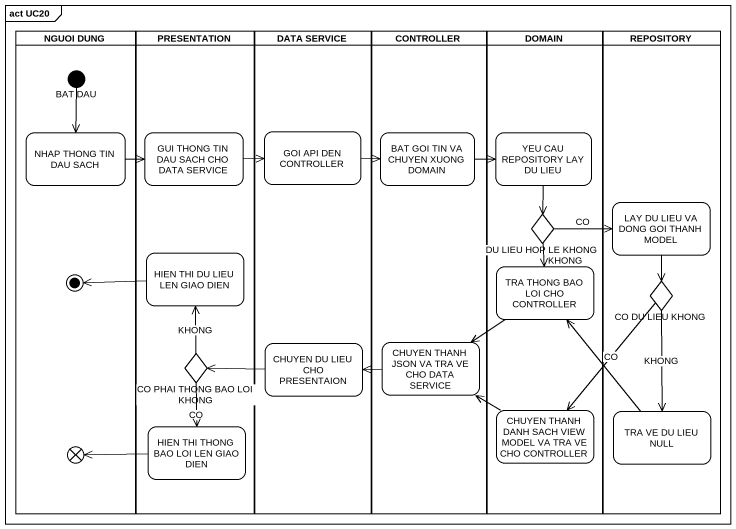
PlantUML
@startuml
mainframe act UC20
hide empty description
state "NGUOI DUNG" as NGUOI_DUNG <<partition>> {
  state "BAT DAU" as BAT_DAU <<start>>
  state "NHAP THONG TIN DAU SACH" as NHAP_THONG_TIN_DAU_SACH
  state final1 <<end>>
  state flowfinal1 <<end>>
}
state PRESENTATION <<partition>> {
  state "GUI THONG TIN DAU SACH CHO DATA SERVICE" as GUI_THONG_TIN_DAU_SACH_CHO
  state "HIEN THI DU LIEU LEN GIAO DIEN" as HIEN_THI_DU_LIEU_LEN_GIAO
  state "CO PHAI THONG BAO LOI KHONG" as CO_PHAI_THONG_BAO_LOI_KHONG <<choice>>
  state "HIEN THI THONG BAO LOI LEN GIAO DIEN" as HIEN_THI_THONG_BAO_LOI_LEN
}
state "DATA SERVICE" as DATA_SERVICE <<partition>> {
  state "GOI API DEN CONTROLLER" as GOI_API_DEN_CONTROLLER
  state "CHUYEN DU LIEU CHO PRESENTAION" as CHUYEN_DU_LIEU_CHO
}
state CONTROLLER <<partition>> {
  state "BAT GOI TIN VA CHUYEN XUONG DOMAIN" as BAT_GOI_TIN_VA_CHUYEN_XUONG
  state "CHUYEN THANH JSON VA TRA VE CHO DATA SERVICE" as CHUYEN_THANH_JSON_VA_TRA_VE
}
state DOMAIN <<partition>> {
  state "YEU CAU REPOSITORY LAY DU LIEU" as YEU_CAU_REPOSITORY_LAY_DU
  state "DU LIEU HOP LE KHONG" as DU_LIEU_HOP_LE_KHONG <<choice>>
  state "TRA THONG BAO LOI CHO CONTROLLER" as TRA_THONG_BAO_LOI_CHO
  state "CHUYEN THANH DANH SACH VIEW MODEL VA TRA VE CHO CONTROLLER" as CHUYEN_THANH_DANH_SACH_VIEW
}
state REPOSITORY <<partition>> {
  state "LAY DU LIEU VA DONG GOI THANH MODEL" as LAY_DU_LIEU_VA_DONG_GOI
  state "CO DU LIEU KHONG" as CO_DU_LIEU_KHONG <<choice>>
  state "TRA VE DU LIEU NULL" as TRA_VE_DU_LIEU_NULL
}
BAT_DAU --> NHAP_THONG_TIN_DAU_SACH
NHAP_THONG_TIN_DAU_SACH -right-> GUI_THONG_TIN_DAU_SACH_CHO
GUI_THONG_TIN_DAU_SACH_CHO -right-> GOI_API_DEN_CONTROLLER
GOI_API_DEN_CONTROLLER -right-> BAT_GOI_TIN_VA_CHUYEN_XUONG
BAT_GOI_TIN_VA_CHUYEN_XUONG -right-> YEU_CAU_REPOSITORY_LAY_DU
YEU_CAU_REPOSITORY_LAY_DU --> DU_LIEU_HOP_LE_KHONG
DU_LIEU_HOP_LE_KHONG -right-> LAY_DU_LIEU_VA_DONG_GOI : CO
DU_LIEU_HOP_LE_KHONG --> TRA_THONG_BAO_LOI_CHO : KHONG
LAY_DU_LIEU_VA_DONG_GOI --> CO_DU_LIEU_KHONG
HIEN_THI_DU_LIEU_LEN_GIAO -left-> final1
TRA_THONG_BAO_LOI_CHO --> CHUYEN_THANH_JSON_VA_TRA_VE
CO_DU_LIEU_KHONG --> CHUYEN_THANH_DANH_SACH_VIEW : CO
CO_DU_LIEU_KHONG --> TRA_VE_DU_LIEU_NULL : KHONG
CO_PHAI_THONG_BAO_LOI_KHONG -up-> HIEN_THI_DU_LIEU_LEN_GIAO : KHONG
CO_PHAI_THONG_BAO_LOI_KHONG --> HIEN_THI_THONG_BAO_LOI_LEN : CO
CHUYEN_DU_LIEU_CHO -left-> CO_PHAI_THONG_BAO_LOI_KHONG
CHUYEN_THANH_JSON_VA_TRA_VE -left-> CHUYEN_DU_LIEU_CHO
CHUYEN_THANH_DANH_SACH_VIEW -left-> CHUYEN_THANH_JSON_VA_TRA_VE
TRA_VE_DU_LIEU_NULL -up-> TRA_THONG_BAO_LOI_CHO
HIEN_THI_THONG_BAO_LOI_LEN -left-> flowfinal1
@enduml
